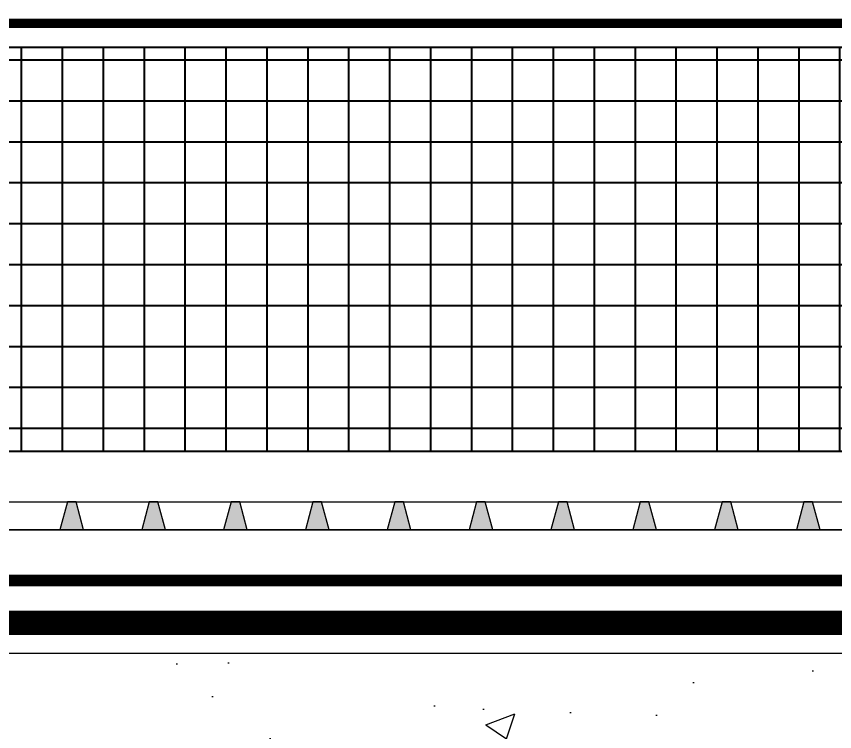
# Model space of a CAD drawing. Header units: inches. Extents: x -0.6 to 87.1, y 0 to 63.4.
# Drawn here: x 21.12 to 31.12, y 23.26 to 31.99 of the extents above; entities that cross this region are included whole.
import ezdxf
from ezdxf import colors
from ezdxf.entities.mleader import LeaderData, LeaderLine
from ezdxf.math import Vec2, Vec3

# ---------------------------------------------------------------- set-up
doc = ezdxf.new("R2010")
doc.units = ezdxf.units.IN
doc.header["$MEASUREMENT"] = 0
doc.linetypes.add('Dash', pattern=[0.25, 0.125, -0.125])
doc.linetypes.add('Dashed - Dense', pattern=[0.8, 0.5, -0.3])
for name, color, linetype, lineweight in [('Drainage Mat', 191, 'Continuous', 0), ('Others', 190, 'Continuous', 0), ('RAM POLY FELT 3.5 FILTER FABRIC.', 4, 'Dash', 0), ('Text', 20, 'Continuous', 0)]:
    doc.layers.add(name, color=color, linetype=linetype, lineweight=lineweight)
doc.layers.add('Insulation Border', color=8, linetype='Continuous')
doc.layers.add('Insulation Foam', color=9, linetype='Continuous')
doc.layers.add('Protection Course', color=7, linetype='Dashed - Dense', lineweight=0, true_color=0x216123)
doc.layers.add('RamProof SYSTEM LIQUID', color=140, linetype='Continuous', lineweight=0, true_color=0x00bfff)
doc.styles.get("Standard").update_dxf_attribs({"font": 'arial.ttf'})

# ---------------------------------------------------------------- blocks, each defined once
blk = doc.blocks.new('_Dot')
at = {"color": 0, "linetype": 'ByBlock', "lineweight": -2}
blk.add_line((-0.5, 0), (-1, 0), dxfattribs=at)
at = {"color": 0, "linetype": 'ByBlock', "const_width": 0.5}
blk.add_lwpolyline([(-0.25, 0, 1), (0.25, 0, 1)], format="xyb", close=True, dxfattribs=at)

msp = doc.modelspace()

# ---------------------------------------------------------------- hatches: boundary and pattern name
at = {"layer": 'Drainage Mat'}
h = msp.add_hatch(color=256, dxfattribs=at)
h.dxf.hatch_style = 1
h.paths.add_polyline_path([(21.80052, 26.06448), (21.74772, 26.06448), (21.65568, 25.72099), (21.80052, 25.72099), (21.94537, 25.72099), (21.85333, 26.06448)])
h = msp.add_hatch(color=256, dxfattribs=at)
h.dxf.hatch_style = 1
h.paths.add_polyline_path([(22.80052, 26.06448), (22.74772, 26.06448), (22.65568, 25.72099), (22.80052, 25.72099), (22.94537, 25.72099), (22.85333, 26.06448)])
h = msp.add_hatch(color=256, dxfattribs=at)
h.dxf.hatch_style = 1
h.paths.add_polyline_path([(23.80052, 26.06448), (23.74772, 26.06448), (23.65568, 25.72099), (23.80052, 25.72099), (23.94537, 25.72099), (23.85333, 26.06448)])
h = msp.add_hatch(color=256, dxfattribs=at)
h.dxf.hatch_style = 1
h.paths.add_polyline_path([(24.80052, 26.06448), (24.74772, 26.06448), (24.65568, 25.72099), (24.80052, 25.72099), (24.94537, 25.72099), (24.85333, 26.06448)])
h = msp.add_hatch(color=256, dxfattribs=at)
h.dxf.hatch_style = 1
h.paths.add_polyline_path([(25.80052, 26.06448), (25.74772, 26.06448), (25.65568, 25.72099), (25.80052, 25.72099), (25.94537, 25.72099), (25.85333, 26.06448)])
h = msp.add_hatch(color=256, dxfattribs=at)
h.dxf.hatch_style = 1
h.paths.add_polyline_path([(26.80052, 26.06448), (26.74772, 26.06448), (26.65568, 25.72099), (26.80052, 25.72099), (26.94537, 25.72099), (26.85333, 26.06448)])
h = msp.add_hatch(color=256, dxfattribs=at)
h.dxf.hatch_style = 1
h.paths.add_polyline_path([(27.80052, 26.06448), (27.74772, 26.06448), (27.65568, 25.72099), (27.80052, 25.72099), (27.94537, 25.72099), (27.85333, 26.06448)])
h = msp.add_hatch(color=256, dxfattribs=at)
h.dxf.hatch_style = 1
h.paths.add_polyline_path([(28.80052, 26.06448), (28.74772, 26.06448), (28.65568, 25.72099), (28.80052, 25.72099), (28.94537, 25.72099), (28.85333, 26.06448)])
h = msp.add_hatch(color=256, dxfattribs=at)
h.dxf.hatch_style = 1
h.paths.add_polyline_path([(29.80052, 26.06448), (29.74772, 26.06448), (29.65568, 25.72099), (29.80052, 25.72099), (29.94537, 25.72099), (29.85333, 26.06448)])
h = msp.add_hatch(color=256, dxfattribs=at)
h.dxf.hatch_style = 1
h.paths.add_polyline_path([(30.80052, 26.06448), (30.74772, 26.06448), (30.65568, 25.72099), (30.80052, 25.72099), (30.94537, 25.72099), (30.85333, 26.06448)])
at = {"layer": 'Insulation Foam'}
h = msp.add_hatch(dxfattribs=at)
h.set_pattern_fill('NET', color=256, scale=4)
h.set_pattern_definition([(0, (10.1874, 23.9621), (0, 0.5), []), (90, (10.1874, 23.9621), (-0.5, 3e-17), [])])
h.paths.add_polyline_path([(11.20828, 31.61438), (11.20376, 29.05572), (11.68607, 28.54234), (11.68366, 26.88982), (16.4147, 26.88146), (17.40717, 26.68283), (58.72945, 26.68283), (58.72945, 31.61438)])
at = {"layer": 'Others'}
h = msp.add_hatch(dxfattribs=at)
h.set_pattern_fill('CONCRETE___STRUCTURAL_0002', color=256, style=0, pattern_type=2)
h.set_pattern_definition([(50, (34.2105, 12.7542), (-3.64368, 0.31878), [0.381, -4.191]), (355, (34.2105, 12.7542), (-0.70486, 3.82114), [0.3048, -3.3528]), (100.451, (34.514, 12.7277), (2.93883, 3.50235), [0.3238, -3.5618]), (46.184, (34.2105, 13.7702), (-5.4216, 0.84084), [0.5715, -6.2865]), (96.636, (34.6623, 13.7), (4.7481, 4.9485), [0.4857, -5.3427]), (351.184, (34.2105, 13.77), (4.7481, 4.9485), [0.4572, -5.0292]), (21, (34.7185, 13.5162), (-3.0323, 2.0453), [0.381, -4.191]), (326, (34.7185, 13.5162), (1.23604, 3.68376), [0.3048, -3.3528]), (71.451, (34.9712, 13.3458), (4.26833, 1.63845), [0.3238, -3.5618]), (37.5, (34.2105, 12.7542), (0.06177, 1.6911), [0, -3.31216, 0, -3.4036, 0, -3.3655]), (7.5, (34.2105, 12.7542), (1.33639, 2.00361), [0, -1.94056, 0, -3.23596, 0, -1.2827]), (327.5, (33.0777, 12.7542), (-2.71182, 0.11458), [0, -1.27, 0, -3.9624, 0, -5.2578]), (317.5, (32.5697, 12.7542), (2.96259, 0.50853), [0, -1.651, 0, -2.63144, 0, -3.7338])])
h.paths.add_polyline_path([(3.18738, 1.54636), (10.18738, 1.54636), (10.18738, 15.93176), (58.7295, 15.93176), (58.7295, 24.21209), (10.16808, 24.21209), (3.18738, 24.21638)])

# ---------------------------------------------------------------- linework, layer by layer
at = {"layer": 'Drainage Mat', "linetype": 'Continuous'}
for points in [[(20.30052, 26.06448), (21.30052, 26.06448)], [(21.30052, 26.06448), (22.30052, 26.06448)], [(22.30052, 26.06448), (23.30052, 26.06448)], [(23.30052, 26.06448), (24.30052, 26.06448)], [(24.30052, 26.06448), (25.30052, 26.06448)], [(25.30052, 26.06448), (26.30052, 26.06448)], [(26.30052, 26.06448), (27.30052, 26.06448)], [(27.30052, 26.06448), (28.30052, 26.06448)], [(28.30052, 26.06448), (29.30052, 26.06448)], [(29.30052, 26.06448), (30.30052, 26.06448)], [(30.30052, 26.06448), (31.30052, 26.06448)], [(20.30052, 25.72099), (21.30052, 25.72099)], [(21.30052, 25.72099), (22.30052, 25.72099)], [(22.30052, 25.72099), (23.30052, 25.72099)], [(23.30052, 25.72099), (24.30052, 25.72099)], [(24.30052, 25.72099), (25.30052, 25.72099)], [(25.30052, 25.72099), (26.30052, 25.72099)], [(26.30052, 25.72099), (27.30052, 25.72099)], [(27.30052, 25.72099), (28.30052, 25.72099)], [(28.30052, 25.72099), (29.30052, 25.72099)], [(29.30052, 25.72099), (30.30052, 25.72099)], [(30.30052, 25.72099), (31.30052, 25.72099)]]:
    msp.add_lwpolyline(points, dxfattribs=at)
for points in [[(21.80052, 26.06448), (21.74772, 26.06448), (21.65568, 25.72099), (21.80052, 25.72099), (21.94537, 25.72099), (21.85333, 26.06448)], [(22.80052, 26.06448), (22.74772, 26.06448), (22.65568, 25.72099), (22.80052, 25.72099), (22.94537, 25.72099), (22.85333, 26.06448)], [(23.80052, 26.06448), (23.74772, 26.06448), (23.65568, 25.72099), (23.80052, 25.72099), (23.94537, 25.72099), (23.85333, 26.06448)], [(24.80052, 26.06448), (24.74772, 26.06448), (24.65568, 25.72099), (24.80052, 25.72099), (24.94537, 25.72099), (24.85333, 26.06448)], [(25.80052, 26.06448), (25.74772, 26.06448), (25.65568, 25.72099), (25.80052, 25.72099), (25.94537, 25.72099), (25.85333, 26.06448)], [(26.80052, 26.06448), (26.74772, 26.06448), (26.65568, 25.72099), (26.80052, 25.72099), (26.94537, 25.72099), (26.85333, 26.06448)], [(27.80052, 26.06448), (27.74772, 26.06448), (27.65568, 25.72099), (27.80052, 25.72099), (27.94537, 25.72099), (27.85333, 26.06448)], [(28.80052, 26.06448), (28.74772, 26.06448), (28.65568, 25.72099), (28.80052, 25.72099), (28.94537, 25.72099), (28.85333, 26.06448)], [(29.80052, 26.06448), (29.74772, 26.06448), (29.65568, 25.72099), (29.80052, 25.72099), (29.94537, 25.72099), (29.85333, 26.06448)], [(30.80052, 26.06448), (30.74772, 26.06448), (30.65568, 25.72099), (30.80052, 25.72099), (30.94537, 25.72099), (30.85333, 26.06448)]]:
    msp.add_lwpolyline(points, close=True, dxfattribs=at)
at = {"layer": 'Drainage Mat'}
msp.add_lwpolyline([(58.72946, 25.72099), (17.30052, 25.72099)], dxfattribs=at)
at = {"layer": 'Insulation Border', "flags": 128}
msp.add_lwpolyline([(11.20828, 31.61438), (11.20376, 29.05572), (11.68607, 28.54234), (11.68366, 26.88982), (16.4147, 26.88146), (17.40717, 26.68283), (58.72945, 26.68283), (58.72945, 31.61438)], close=True, dxfattribs=at)
at = {"layer": 'Others', "flags": 128}
msp.add_lwpolyline([(3.18738, 1.54636), (10.18738, 1.54636), (10.18738, 15.93176), (58.7295, 15.93176), (58.7295, 24.21209), (10.16808, 24.21209), (3.18738, 24.21638)], close=True, dxfattribs=at)
at = {"layer": 'Protection Course', "linetype": 'Dashed - Dense', "ltscale": 0.2, "const_width": 0.14148}
msp.add_lwpolyline([(58.72947, 25.10264), (17.02799, 25.10264), (16.06251, 25.50689), (11.568, 25.51379)], dxfattribs=at)
at = {"layer": 'RAM POLY FELT 3.5 FILTER FABRIC.', "ltscale": 0.2, "const_width": 0.11517}
msp.add_lwpolyline([(11.35544, 35.06658), (11.35544, 31.90772), (58.72943, 31.90772)], dxfattribs=at)
at = {"layer": 'RamProof SYSTEM LIQUID', "const_width": 0.3}
msp.add_lwpolyline([(58.72947, 24.58554), (14.57656, 24.58554), (14.1122, 24.74529), (10.95552, 24.74529), (10.95552, 28.24544), (10.71483, 28.66778), (10.74478, 61.27705)], dxfattribs=at)

# ---------------------------------------------------------------- leaders
at = {"layer": 'Text'}
ml = msp.add_multileader_mtext('Standard', dxfattribs=at)
ml.set_content('RAM HDR 327 SET IN RAM PROOF GC TYPICAL ALL 90 DEGREE BASE FLASHINGS \\Por POLYFELT 125 VP EMBEDDED IN RAM PROOF GC *(CONSULT A BARRETT REPRESENTATIVE)', color=256)
ml.set_leader_properties(color=256, lineweight=0)
ml.set_arrow_properties(name='DOT')
ml.build(insert=Vec2(0, 0))
ml.multileader.update_dxf_attribs({"text_left_attachment_type": 2, "text_right_attachment_type": 2, "dogleg_length": 0.36, "arrow_head_size": 0.5})
ctx = ml.context
ctx.base_point, ctx.char_height, ctx.arrow_head_size, ctx.landing_gap_size, ctx.plane_origin = Vec3(20.66152, 42.67995), 0.72, 0.5, 0.36, Vec3(10.64875, 26.13178)
ctx.left_attachment, ctx.right_attachment = 2, 2
notes = []
notes.append((ctx, [(1, (1, 1, 0), (18.21698, 42.67995), (1, 0), 2.44454, [(0, [(10.81466, 26.81415)], 0, [])])]))
ctx.mtext.insert, ctx.mtext.defined_height, ctx.mtext.flow_direction = Vec3(21.02152, 43.75855), 3.22093, 5
for ctx, leaders in notes:
    for number, flags, end, landing, length, lines in leaders:
        leader = LeaderData()
        leader.index, (leader.has_last_leader_line, leader.has_dogleg_vector, leader.attachment_direction) = number, flags
        leader.last_leader_point, leader.dogleg_vector, leader.dogleg_length = Vec3(end), Vec3(landing), length
        for number, points, colour, breaks in lines:
            line = LeaderLine()
            line.index, line.vertices, line.color, line.breaks = number, Vec3.list(points), colors.encode_raw_color(colour), breaks
            leader.lines.append(line)
        ctx.leaders.append(leader)

doc.saveas('drawing.dxf')
